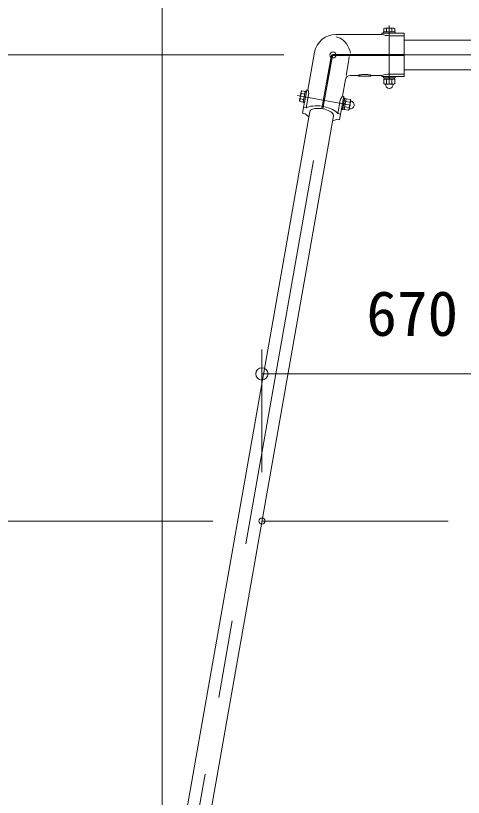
# Model space of a CAD drawing. Units: millimetres, scale not verified. Extents: x 0 to 420, y 0 to 297.
# Drawn here: x 47.02 to 65.27, y 82.01 to 113.87 of the extents above; entities that cross this region are included whole.
import ezdxf
from ezdxf.enums import TextEntityAlignment as Align

# ---------------------------------------------------------------- set-up
doc = ezdxf.new("R2010")
doc.units = ezdxf.units.MM
doc.header["$LTSCALE"] = 0.5
doc.header["$PDMODE"] = 32
doc.header["$PDSIZE"] = 0.25
doc.linetypes.add('USER1', pattern=[50.8, 31.75, -6.35, 6.35, -6.35])
doc.layers.add('LY_5', color=2, linetype='Continuous', lineweight=18)
doc.layers.add('LY_6', color=7, linetype='Continuous', lineweight=0)
doc.styles.add('ＭＳ ゴシック', font='')
doc.styles.get('ＭＳ ゴシック').set_extended_font_data('MS Gothic')

# ---------------------------------------------------------------- blocks, each defined once
blk = doc.blocks.new('-031-_DOTBLANK')
at = {"color": 7, "linetype": 'Continuous', "lineweight": 0}
blk.add_line((-0.5, 0), (-1, 0), dxfattribs=at)
blk.add_circle((0, 0), 0.5, dxfattribs=at)

msp = doc.modelspace()

# ---------------------------------------------------------------- linework, layer by layer
at = {"layer": 'LY_5', "color": 7, "linetype": 'USER1', "lineweight": 0}
for p, q in [((62.25, 111.0677), (62.25, 113.4677)), ((51.9881, 67.3218), (59.9067, 112.2303)), ((59.95, 112.2677), (112.55, 112.2677)), ((58.5035, 110.607), (60.67, 110.225)), ((115.4435, 93.2677), (57.0565, 93.2677))]:
    msp.add_line(p, q, dxfattribs=at)
at = {"layer": 'LY_5', "color": 7, "lineweight": 0}
for p, q in [((61.9504, 113.1027), (60.0719, 113.1027)), ((62.85, 113.1527), (61.95, 113.1527)), ((61.95, 113.1027), (61.95, 113.1527)), ((62.85, 113.1027), (62.85, 113.1527)), ((62.85, 113.1027), (62.85, 112.2877)), ((62.85, 112.8727), (69.65, 112.8727)), ((59.2052, 112.3755), (58.9337, 110.8358)), ((62.85, 112.2477), (62.85, 111.4327)), ((62.85, 111.6627), (69.65, 111.6627)), ((60.4639, 111.2674), (60.344, 110.5871)), ((61, 111.4327), (60.6609, 111.4327)), ((61, 111.4027), (61, 111.4327)), ((61, 111.4027), (61.5, 111.4027)), ((61.9504, 111.4327), (61.5, 111.4327)), ((61.5, 111.4027), (61.5, 111.4327)), ((61.95, 111.4327), (61.95, 111.3827)), ((62.85, 111.3827), (61.95, 111.3827)), ((62.85, 111.4327), (62.85, 111.3827)), ((58.7573, 110.1233), (58.8845, 110.8445)), ((58.9337, 110.8358), (58.8845, 110.8445)), ((60.2661, 109.8573), (60.3932, 110.5784)), ((60.344, 110.5871), (60.3932, 110.5784)), ((51.5365, 67.5595), (59.0125, 109.9578)), ((58.7161, 109.8895), (58.7573, 110.1233)), ((58.8664, 110.1041), (58.7573, 110.1233)), ((58.9186, 110.132), (58.8664, 110.1041)), ((58.9821, 110.155), (58.9186, 110.132)), ((59.0556, 110.1727), (58.9821, 110.155)), ((59.1379, 110.1849), (59.0556, 110.1727)), ((59.2275, 110.1912), (59.1379, 110.1849)), ((59.3227, 110.1915), (59.2275, 110.1912)), ((59.4217, 110.1859), (59.3227, 110.1915)), ((59.5228, 110.1744), (59.4217, 110.1859)), ((59.6631, 110.1433), (59.5642, 110.1671)), ((59.7581, 110.1147), (59.6631, 110.1433)), ((59.8474, 110.0818), (59.7581, 110.1147)), ((59.9294, 110.0453), (59.8474, 110.0818)), ((60.0026, 110.0058), (59.9294, 110.0453)), ((60.0657, 109.9639), (60.0026, 110.0058)), ((60.1175, 109.9206), (60.0657, 109.9639)), ((60.157, 109.8765), (60.1175, 109.9206)), ((52.4937, 67.3907), (59.9697, 109.789)), ((58.8252, 109.8702), (58.7161, 109.8895)), ((58.8252, 109.8702), (58.8873, 109.8059)), ((58.8873, 109.8059), (58.9747, 109.7439)), ((59.932, 109.5751), (60.0354, 109.6034)), ((60.0354, 109.6034), (60.1157, 109.6427)), ((60.1157, 109.6427), (60.2248, 109.6234)), ((60.157, 109.8765), (60.2661, 109.8573)), ((60.2248, 109.6234), (60.2661, 109.8573))]:
    msp.add_line(p, q, dxfattribs=at)
at = {"layer": 'LY_5'}
for p, q in [((62.01, 113.1527), (62.01, 113.2027)), ((62.01, 113.2027), (62.49, 113.2027)), ((62.01, 113.1527), (62.49, 113.1527)), ((62.0306, 113.34), (62.07, 113.3627)), ((62.0306, 113.2027), (62.0306, 113.34)), ((62.0306, 113.2027), (62.4694, 113.2027)), ((62.07, 113.3627), (62.43, 113.3627)), ((62.1403, 113.2027), (62.1403, 113.34)), ((62.3597, 113.2027), (62.3597, 113.34)), ((62.4694, 113.34), (62.43, 113.3627)), ((62.4694, 113.2027), (62.4694, 113.34)), ((62.49, 113.2027), (62.49, 113.1527)), ((60.1658, 112.9805), (60.0871, 113.0001)), ((60.2417, 112.9501), (60.1658, 112.9805)), ((60.3176, 112.9066), (60.2417, 112.9501)), ((60.3884, 112.852), (60.3176, 112.9066)), ((60.4533, 112.7869), (60.3884, 112.852)), ((60.5113, 112.7122), (60.4533, 112.7869)), ((62.8496, 113.05), (62.25, 113.05)), ((60.5618, 112.6289), (60.5113, 112.7122)), ((60.6042, 112.5379), (60.5618, 112.6289)), ((60.6379, 112.4404), (60.6042, 112.5379)), ((59.8809, 112.2051), (59.5061, 110.0794)), ((59.9165, 112.1651), (59.5474, 110.0721)), ((62.85, 112.2877), (59.9794, 112.2877)), ((62.85, 112.2477), (60.015, 112.2477)), ((60.6048, 112.095), (60.6095, 112.2077)), ((60.6624, 112.3377), (60.6379, 112.4404)), ((60.59, 111.9826), (60.4931, 111.4327)), ((60.59, 111.9826), (60.6048, 112.095)), ((61.0021, 111.4374), (61, 111.4327)), ((61.0085, 111.4421), (61.0021, 111.4374)), ((61.019, 111.4466), (61.0085, 111.4421)), ((61.0335, 111.4508), (61.019, 111.4466)), ((61.0517, 111.4548), (61.0335, 111.4508)), ((61.0732, 111.4583), (61.0517, 111.4548)), ((61.0978, 111.4615), (61.0732, 111.4583)), ((61.125, 111.4641), (61.0978, 111.4615)), ((61.1543, 111.4662), (61.125, 111.4641)), ((61.1853, 111.4677), (61.1543, 111.4662)), ((61.2174, 111.4686), (61.1853, 111.4677)), ((61.25, 111.469), (61.2174, 111.4686)), ((61.2826, 111.4686), (61.25, 111.469)), ((61.3147, 111.4677), (61.2826, 111.4686)), ((61.3457, 111.4662), (61.3147, 111.4677)), ((61.375, 111.4641), (61.3457, 111.4662)), ((61.4022, 111.4615), (61.375, 111.4641)), ((61.4268, 111.4583), (61.4022, 111.4615)), ((61.4483, 111.4548), (61.4268, 111.4583)), ((61.4665, 111.4508), (61.4483, 111.4548)), ((61.481, 111.4466), (61.4665, 111.4508)), ((61.4915, 111.4421), (61.481, 111.4466)), ((61.4979, 111.4374), (61.4915, 111.4421)), ((61.5, 111.4327), (61.4979, 111.4374)), ((62.01, 111.3327), (62.01, 111.3827)), ((62.01, 111.3827), (62.49, 111.3827)), ((62.01, 111.3327), (62.49, 111.3327)), ((62.0306, 111.2727), (62.0306, 111.0954)), ((62.0306, 111.2727), (62.4694, 111.2727)), ((62.035, 111.3327), (62.035, 111.2727)), ((62.465, 111.3327), (62.035, 111.3327)), ((62.465, 111.2727), (62.035, 111.2727)), ((62.1403, 111.2727), (62.1403, 111.0954)), ((62.2467, 111.2727), (62.2306, 111.3327)), ((62.8496, 111.4854), (62.25, 111.4854)), ((62.2694, 111.2727), (62.2533, 111.3327)), ((62.3597, 111.2727), (62.3597, 111.0954)), ((62.465, 111.3327), (62.465, 111.2727)), ((62.4694, 111.2727), (62.4694, 111.0954)), ((62.49, 111.3827), (62.49, 111.3327)), ((62.0306, 111.0954), (62.07, 111.0727)), ((62.07, 111.0727), (62.43, 111.0727)), ((62.09, 111.0627), (62.09, 111.0727)), ((62.41, 111.0627), (62.41, 111.0727)), ((62.4694, 111.0954), (62.43, 111.0727)), ((58.5943, 110.4082), (58.6568, 110.7628)), ((58.6861, 110.7976), (58.6568, 110.7628)), ((58.8022, 110.6657), (58.667, 110.6896)), ((58.8212, 110.7738), (58.6861, 110.7976)), ((58.7415, 110.3213), (58.8248, 110.7941)), ((58.7451, 110.3416), (58.8212, 110.7738)), ((58.7907, 110.3127), (58.8741, 110.7854)), ((58.8248, 110.7941), (58.8741, 110.7854)), ((58.8664, 110.1041), (58.9621, 110.6467)), ((58.6099, 110.3655), (58.5943, 110.4082)), ((58.7451, 110.3416), (58.6099, 110.3655)), ((58.7641, 110.4497), (58.6289, 110.4735)), ((58.7907, 110.3127), (58.7415, 110.3213)), ((60.157, 109.8765), (60.2527, 110.4192)), ((60.2994, 110.0466), (60.3828, 110.5193)), ((60.3487, 110.038), (60.432, 110.5107)), ((60.4277, 110.486), (60.353, 110.0626)), ((60.3828, 110.5193), (60.432, 110.5107)), ((60.4489, 110.2606), (60.387, 110.2552)), ((60.4528, 110.283), (60.3909, 110.2776)), ((60.4113, 110.0478), (60.4875, 110.48)), ((60.4868, 110.4756), (60.4121, 110.0522)), ((60.4277, 110.486), (60.4868, 110.4756)), ((60.4685, 110.3719), (60.6431, 110.3411)), ((60.4875, 110.48), (60.6621, 110.4492)), ((60.6151, 110.0519), (60.6777, 110.4064)), ((60.6621, 110.4492), (60.6777, 110.4064)), ((60.684, 110.385), (60.6742, 110.3867)), ((59.0205, 109.9814), (59.0125, 109.9578)), ((59.0358, 110.0034), (59.0205, 109.9814)), ((59.0586, 110.0237), (59.0358, 110.0034)), ((59.0883, 110.0417), (59.0586, 110.0237)), ((59.1245, 110.057), (59.0883, 110.0417)), ((59.1667, 110.0696), (59.1245, 110.057)), ((59.2142, 110.0793), (59.1667, 110.0696)), ((59.2665, 110.0858), (59.2142, 110.0793)), ((59.3226, 110.0891), (59.2665, 110.0858)), ((59.3818, 110.0891), (59.3226, 110.0891)), ((59.4433, 110.0859), (59.3818, 110.0891)), ((59.5061, 110.0794), (59.4433, 110.0859)), ((59.6205, 110.0533), (59.5474, 110.0721)), ((59.6899, 110.031), (59.6205, 110.0533)), ((59.7543, 110.0054), (59.6899, 110.031)), ((59.8123, 109.9773), (59.7543, 110.0054)), ((59.8626, 109.9471), (59.8123, 109.9773)), ((59.9043, 109.9156), (59.8626, 109.9471)), ((59.9364, 109.8834), (59.9043, 109.9156)), ((60.3487, 110.038), (60.2994, 110.0466)), ((60.353, 110.0626), (60.4121, 110.0522)), ((60.4113, 110.0478), (60.5859, 110.0171)), ((60.4304, 110.1559), (60.605, 110.1251)), ((60.5859, 110.0171), (60.6151, 110.0519)), ((60.6285, 110.0699), (60.6186, 110.0716)), ((59.9582, 109.8511), (59.9364, 109.8834)), ((59.9694, 109.8194), (59.9582, 109.8511)), ((59.9697, 109.789), (59.9694, 109.8194))]:
    msp.add_line(p, q, dxfattribs=at)
at = {"layer": 'LY_5', "color": 7, "lineweight": 0}
for centre, radius in [((60.0719, 112.2227), 0.88), ((60.6609, 111.2327), 0.2)]:
    msp.add_arc(centre, radius, 90, 170, dxfattribs=at)
at = {"layer": 'LY_5'}
for centre, radius, start, end in [((62.2511, 113.9364), 0.8864, 250.14052, 269.92721), ((62.0855, 113.245), 0.1097, 60.00001, 119.99999), ((62.25, 113.0868), 0.2759, 66.57346, 113.42654), ((62.4145, 113.245), 0.1097, 60.00001, 119.99999), ((59.9794, 112.1877), 0.1, 90, 170), ((60.015, 112.1477), 0.1, 90, 170), ((62.2511, 110.599), 0.8864, 90.07279, 109.85948), ((62.0855, 111.1904), 0.1097, 240.00001, 299.99999), ((62.25, 111.0627), 0.16, 180, 0), ((62.25, 111.3486), 0.2759, 246.57346, 293.42654), ((62.4145, 111.1904), 0.1097, 240.00001, 299.99999), ((58.8973, 110.5376), 0.2759, 146.57346, 193.42654), ((58.7701, 110.7271), 0.1097, 140.00001, 199.99999), ((58.6151, 110.6913), 0.3499, 352.67942, 24.38988), ((60.594, 110.3424), 0.3499, 135.61012, 167.32058), ((58.713, 110.403), 0.1097, 140.00001, 199.99999), ((60.3747, 110.2771), 0.2759, 326.57346, 13.42654), ((60.6563, 110.2274), 0.16, 260, 80), ((60.559, 110.4117), 0.1097, 320.00001, 19.99999), ((60.5019, 110.0876), 0.1097, 320.00001, 19.99999)]:
    msp.add_arc(centre, radius, start, end, dxfattribs=at)
at = {"layer": 'LY_6'}
for p, q in [((52.9957, 75.2677), (52.9957, 144.3627)), ((57.95, 112.2677), (26.75, 112.2677)), ((57.0565, 95.2677), (57.0565, 100.2677)), ((57.0565, 99.2677), (70.4466, 99.2677)), ((55.0565, 93.2677), (36.75, 93.2677))]:
    msp.add_line(p, q, dxfattribs=at)
for p in [(59.95, 112.2677), (59.95, 112.2677), (59.95, 112.2677), (57.0565, 93.2677), (57.0565, 93.2677)]:
    msp.add_point(p, dxfattribs=at)

# ---------------------------------------------------------------- block references
at = {"layer": 'LY_6', "xscale": 0.5, "yscale": 0.5, "rotation": 180}
msp.add_blockref('-031-_DOTBLANK', (57.0565, 99.2677), dxfattribs=at)

# ---------------------------------------------------------------- texts
at = {"layer": 'LY_6', "style": 'ＭＳ ゴシック'}
msp.add_text('670', height=1.833, dxfattribs=at).set_placement((61.3146, 100.2677), align=Align.BOTTOM_LEFT)

doc.saveas('drawing.dxf')
